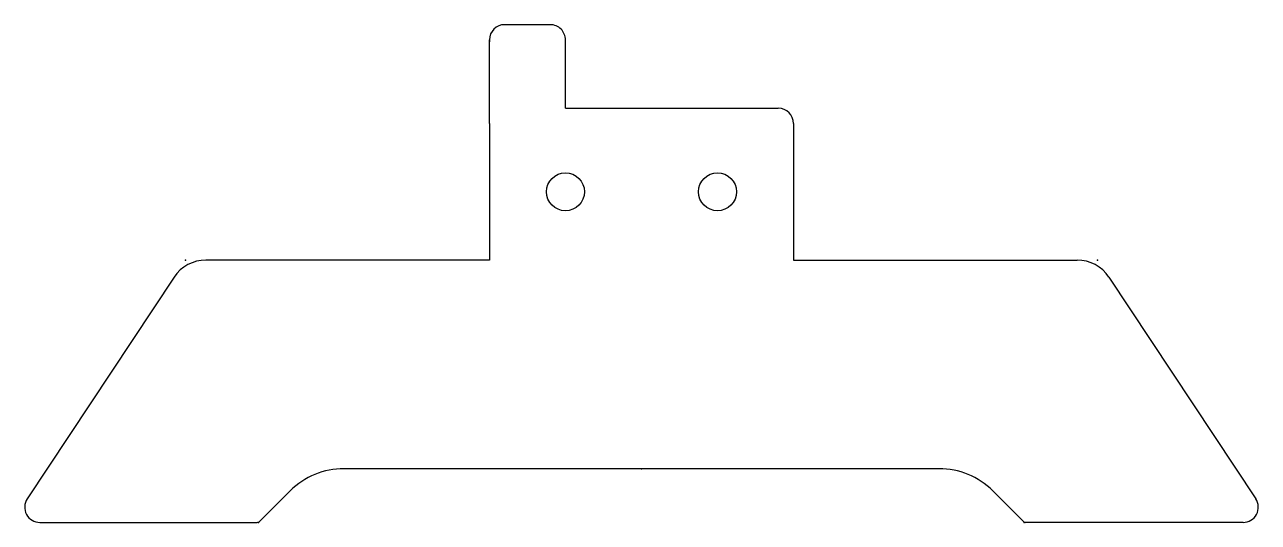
# Model space of a CAD drawing. Header units: millimetres. Extents: x -76 to 86, y -40 to 26.
import ezdxf

# ---------------------------------------------------------------- set-up
doc = ezdxf.new("R2010")
doc.units = ezdxf.units.MM
doc.header["$PDSIZE"] = -1

msp = doc.modelspace()

# ---------------------------------------------------------------- linework, layer by layer
msp.add_line((-15.24, 12.62), (-15.24, 23.62))
at = {"color": 7, "linetype": 'Continuous'}
for p, q in [((-5.24, 14.62), (22.76, 14.62)), ((-15.24, 12.62), (-15.24, -5.38)), ((-15.24, 12.62), (-15.24, -5.38)), ((24.76, 12.62), (24.76, -5.38)), ((-15.24, -5.38), (-52.55, -5.38)), ((24.76, -5.38), (62.08, -5.38)), ((-56.72, -7.62), (-76.04, -36.8)), ((66.25, -7.62), (85.57, -36.8)), ((43.91, -32.84), (-34.38, -32.84)), ((-45.45, -39.76), (-41.45, -35.77)), ((54.98, -39.76), (50.98, -35.77)), ((-74.37, -39.91), (-45.8, -39.91)), ((83.9, -39.91), (55.33, -39.91))]:
    msp.add_line(p, q, dxfattribs=at)
msp.add_lwpolyline([(-5.24, 14.62), (-5.24, 23.62, 0.414404), (-7.24, 25.62), (-13.24, 25.62, 0.414024), (-15.24, 23.62), (-15.24, 23.38), (-15.24, 23.38), (-15.24, 23.62)], format="xyb")
for centre in [(-5.24, 3.62), (14.76, 3.62)]:
    msp.add_circle(centre, 2.5, dxfattribs=at)
for centre, radius, start, end in [((22.76, 12.62), 2, 0, 90), ((-52.55, -10.38), 5, 90, 146.492), ((62.08, -10.38), 5, 33.508, 90), ((-34.38, -42.84), 10, 90, 135), ((43.91, -42.84), 10, 45, 90), ((-74.37, -37.91), 2, 146.492, 270), ((83.9, -37.91), 2, 270, 33.508), ((-45.8, -39.41), 0.5, 270, 315), ((55.33, -39.41), 0.5, 225, 270)]:
    msp.add_arc(centre, radius, start, end, dxfattribs=at)
for p in [(-55.24, -5.38), (64.76, -5.38), (4.76, -32.84), (-45.6, -39.91), (55.12, -39.91)]:
    msp.add_point(p, dxfattribs=at)

doc.saveas('drawing.dxf')
